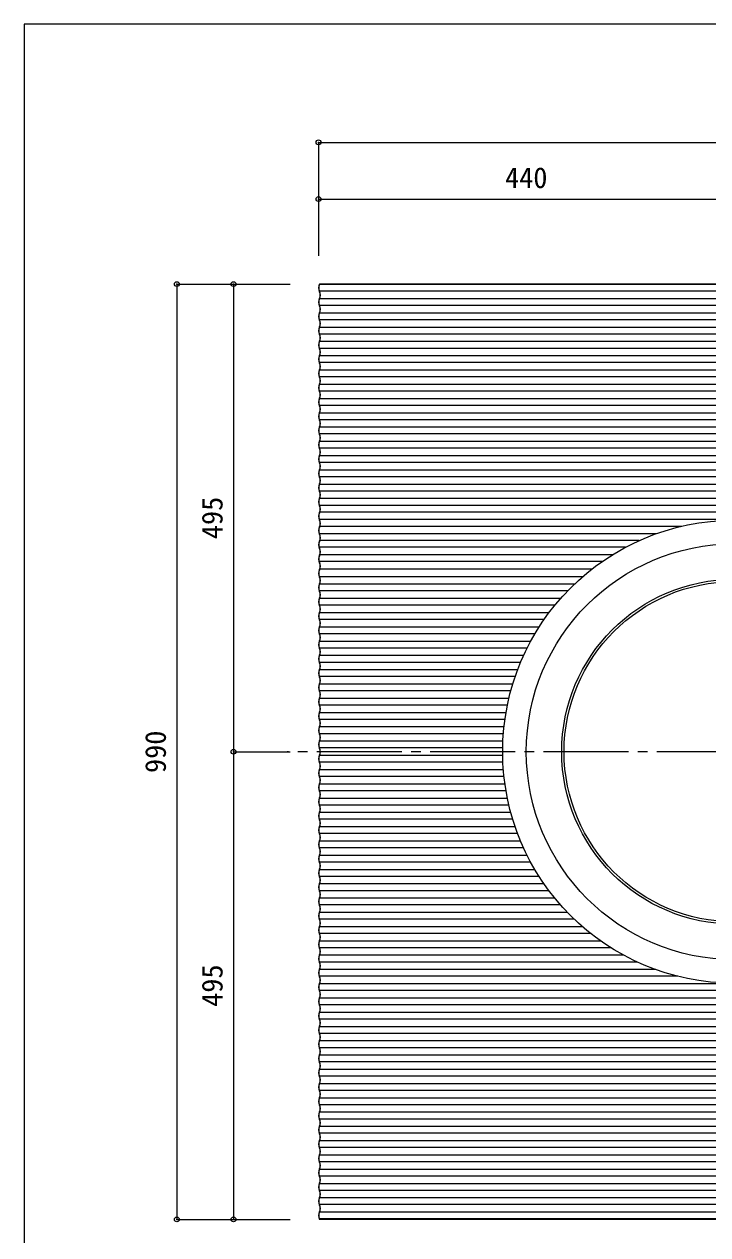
# Model space of a CAD drawing. Units: millimetres at full size, sheet at 1:10; details may follow other scales. Extents: x -1447 to 1393, y -1005 to 983.
# Drawn here: x -1447 to -723, y -298 to 983 of the extents above; entities that cross this region are included whole.
import ezdxf
from ezdxf.enums import TextEntityAlignment as Align

# ---------------------------------------------------------------- set-up
doc = ezdxf.new("R2010")
doc.units = ezdxf.units.MM
doc.header["$LTSCALE"] = 10
doc.header["$PDMODE"] = 32
doc.header["$PDSIZE"] = 5
doc.linetypes.add('CHAIN2', pattern=[12, 9, -1, 1, -1])
for name, color, linetype in [('0-0_Defpoints', 7, 'Continuous'), ('1-0', 7, 'Continuous'), ('1-1', 7, 'CHAIN2'), ('1-8', 7, 'Continuous')]:
    doc.layers.add(name, color=color, linetype=linetype)
doc.styles.add('ＭＳ ゴシック', font='')
doc.styles.get('ＭＳ ゴシック').set_extended_font_data('MS Gothic')

msp = doc.modelspace()

# ---------------------------------------------------------------- linework, layer by layer
at = {"layer": '0-0_Defpoints'}
msp.add_lwpolyline([(-1446.63, -1004.65), (1393.37, -1004.65), (1393.37, 983.35), (-1446.63, 983.35)], close=True, dxfattribs=at)
at = {"layer": '1-0'}
for p, q in [((-120.76, 708.33), (-1134.03, 708.33)), ((-121.01, 707.8), (-1133.98, 707.8)), ((-121.01, 700.69), (-1133.98, 700.69)), ((-121.01, 692.69), (-1133.98, 692.69)), ((-121.01, 685.58), (-1133.98, 685.58)), ((-121.01, 685.58), (-1133.98, 685.58)), ((-121.01, 677.59), (-1133.98, 677.59)), ((-121.01, 670.48), (-1133.98, 670.48)), ((-121.01, 662.48), (-1133.98, 662.48)), ((-121.01, 655.37), (-1133.98, 655.37)), ((-121.01, 647.38), (-1133.98, 647.38)), ((-121.01, 640.27), (-1133.98, 640.27)), ((-121.01, 632.27), (-1133.98, 632.27)), ((-121.01, 625.16), (-1133.98, 625.16)), ((-121.01, 617.17), (-1133.98, 617.17)), ((-121.01, 610.06), (-1133.98, 610.06)), ((-121.01, 602.06), (-1133.98, 602.06)), ((-121.01, 594.95), (-1133.98, 594.95)), ((-121.01, 586.96), (-1133.98, 586.96)), ((-121.01, 579.85), (-1133.98, 579.85)), ((-121.01, 571.85), (-1133.98, 571.85)), ((-121.01, 564.74), (-1133.98, 564.74)), ((-121.01, 556.75), (-1133.98, 556.75)), ((-121.01, 549.64), (-1133.98, 549.64)), ((-121.01, 541.64), (-1133.98, 541.64)), ((-121.01, 534.53), (-1133.98, 534.53)), ((-121.01, 526.54), (-1133.98, 526.54)), ((-121.01, 519.43), (-1133.98, 519.43)), ((-121.01, 511.43), (-1133.98, 511.43)), ((-121.01, 504.32), (-1133.98, 504.32)), ((-121.01, 496.33), (-1133.98, 496.33)), ((-121.01, 489.22), (-1133.98, 489.22)), ((-121.01, 481.22), (-1133.98, 481.22)), ((-121.01, 474.11), (-1133.98, 474.11)), ((-121.01, 467.01), (-1133.98, 467.01)), ((-121.01, 459.01), (-1133.98, 459.01)), ((-750.8, 451.9), (-1133.98, 451.9)), ((-777.87, 443.9), (-1133.98, 443.9)), ((-795.48, 436.8), (-1133.98, 436.8)), ((-810, 429.69), (-1133.94, 429.69)), ((-823.92, 421.69), (-1133.94, 421.69)), ((-834.76, 414.58), (-1133.94, 414.58)), ((-855.37, 398.59), (-1133.98, 398.59)), ((-845.63, 406.59), (-1133.94, 406.59)), ((-864.17, 390.59), (-1133.98, 390.59)), ((-871.32, 383.48), (-1133.98, 383.48)), ((-878.7, 375.49), (-1133.98, 375.49)), ((-884.74, 368.38), (-1133.98, 368.38)), ((-891, 360.38), (-1133.98, 360.38)), ((-896.14, 353.27), (-1133.98, 353.27)), ((-901.47, 345.28), (-1133.98, 345.28)), ((-905.85, 338.17), (-1133.98, 338.17)), ((-910.38, 330.17), (-1133.98, 330.17)), ((-914.09, 323.06), (-1133.98, 323.06)), ((-917.92, 315.07), (-1133.98, 315.07)), ((-921.03, 307.96), (-1133.98, 307.96)), ((-924.21, 299.96), (-1133.98, 299.96)), ((-926.78, 292.85), (-1133.98, 292.85)), ((-929.37, 284.86), (-1133.98, 284.86)), ((-931.42, 277.75), (-1133.98, 277.75)), ((-933.46, 269.75), (-1133.98, 269.75)), ((-935.03, 262.64), (-1133.98, 262.64)), ((-936.53, 254.65), (-1133.98, 254.65)), ((-937.64, 247.54), (-1133.98, 247.54)), ((-938.63, 239.54), (-1133.98, 239.54)), ((-939.29, 232.43), (-1133.98, 232.43)), ((-939.79, 224.44), (-1133.98, 224.44)), ((-940.01, 217.33), (-1133.98, 217.33)), ((-940.01, 209.33), (-1133.98, 209.33)), ((-939.79, 202.22), (-1133.98, 202.22)), ((-939.29, 194.23), (-1133.98, 194.23)), ((-938.63, 187.12), (-1133.98, 187.12)), ((-937.64, 179.12), (-1133.98, 179.12)), ((-936.53, 172.01), (-1133.98, 172.01)), ((-935.03, 164.02), (-1133.98, 164.02)), ((-933.46, 156.91), (-1133.98, 156.91)), ((-931.42, 148.91), (-1133.98, 148.91)), ((-929.37, 141.8), (-1133.98, 141.8)), ((-926.78, 133.81), (-1133.98, 133.81)), ((-924.21, 126.7), (-1133.98, 126.7)), ((-921.03, 118.7), (-1133.98, 118.7)), ((-917.92, 111.59), (-1133.98, 111.59)), ((-914.09, 103.6), (-1133.98, 103.6)), ((-910.38, 96.49), (-1133.98, 96.49)), ((-905.85, 88.49), (-1133.98, 88.49)), ((-901.47, 81.38), (-1133.98, 81.38)), ((-896.14, 73.39), (-1133.98, 73.39)), ((-891, 66.28), (-1133.98, 66.28)), ((-884.74, 58.28), (-1133.98, 58.28)), ((-878.7, 51.17), (-1133.98, 51.17)), ((-871.32, 43.18), (-1133.98, 43.18)), ((-864.17, 36.07), (-1133.98, 36.07)), ((-855.37, 28.07), (-1133.98, 28.07)), ((-846.76, 20.96), (-1133.98, 20.96)), ((-836.04, 12.97), (-1133.98, 12.97)), ((-825.35, 5.86), (-1133.98, 5.86)), ((-811.65, -2.14), (-1133.98, -2.14)), ((-797.43, -9.25), (-1133.98, -9.25)), ((-777.87, -17.24), (-1133.98, -17.24)), ((-754.47, -24.35), (-1133.98, -24.35)), ((-121.01, -32.35), (-1133.98, -32.35)), ((-121.01, -39.46), (-1133.98, -39.46)), ((-121.01, -47.45), (-1133.98, -47.45)), ((-121.01, -54.56), (-1133.98, -54.56)), ((-121.01, -62.56), (-1133.98, -62.56)), ((-121.01, -69.67), (-1133.98, -69.67)), ((-121.01, -77.66), (-1133.98, -77.66)), ((-121.01, -84.77), (-1133.98, -84.77)), ((-121.01, -92.77), (-1133.98, -92.77)), ((-121.01, -99.88), (-1133.98, -99.88)), ((-121.01, -107.87), (-1133.98, -107.87)), ((-121.01, -114.98), (-1133.98, -114.98)), ((-121.01, -122.98), (-1133.98, -122.98)), ((-121.01, -130.09), (-1133.98, -130.09)), ((-121.01, -138.08), (-1133.98, -138.08)), ((-121.01, -145.19), (-1133.98, -145.19)), ((-121.01, -153.19), (-1133.98, -153.19)), ((-121.01, -160.3), (-1133.98, -160.3)), ((-121.01, -168.29), (-1133.98, -168.29)), ((-121.01, -175.4), (-1133.98, -175.4)), ((-121.01, -183.4), (-1133.98, -183.4)), ((-121.01, -190.51), (-1133.98, -190.51)), ((-121.01, -198.5), (-1133.98, -198.5)), ((-121.01, -205.61), (-1133.98, -205.61)), ((-121.01, -213.61), (-1133.98, -213.61)), ((-121.01, -220.72), (-1133.98, -220.72)), ((-121.01, -228.71), (-1133.98, -228.71)), ((-121.01, -235.82), (-1133.98, -235.82)), ((-121.01, -243.82), (-1133.98, -243.82)), ((-121.01, -250.93), (-1133.98, -250.93)), ((-121.01, -258.92), (-1133.98, -258.92)), ((-121.01, -258.92), (-1133.98, -258.92)), ((-121.01, -266.03), (-1133.98, -266.03)), ((-120.71, -281.67), (-1134.03, -281.67)), ((-121.01, -274.03), (-1133.98, -274.03)), ((-121.01, -281.14), (-1133.98, -281.14))]:
    msp.add_line(p, q, dxfattribs=at)
for radius in [245, 220, 182.5, 180]:
    msp.add_circle((-695.04, 213.33), radius, dxfattribs=at)
for centre, radius, start, end in [((-1126.3, 704.24), 8.74, 152.10447, 207.23632), ((-1127.08, 704.24), 7.77, 152.76403, 207.23597), ((-1141.75, 711.8), 8.74, 332.76368, 336.63366), ((-1126.3, 689.14), 8.74, 152.76358, 207.23642), ((-1127.08, 689.14), 7.77, 152.76409, 207.23591), ((-1140.98, 696.69), 7.76, 332.7618, 27.2382), ((-1141.75, 696.69), 8.74, 332.76358, 27.23642), ((-1140.98, 681.59), 7.76, 332.76174, 27.23826), ((-1141.75, 681.59), 8.74, 332.76368, 27.23632), ((-1126.3, 674.03), 8.74, 152.76368, 207.23632), ((-1127.08, 674.03), 7.77, 152.76403, 207.23597), ((-1140.98, 666.48), 7.76, 332.7618, 27.2382), ((-1141.75, 666.48), 8.74, 332.76358, 27.23642), ((-1126.3, 658.93), 8.74, 152.76358, 207.23642), ((-1127.08, 658.93), 7.77, 152.76409, 207.23591), ((-1140.98, 651.38), 7.76, 332.76162, 27.23838), ((-1141.75, 651.38), 8.74, 332.76368, 27.23632), ((-1126.3, 643.82), 8.74, 152.76383, 207.23617), ((-1127.08, 643.82), 7.77, 152.76403, 207.23597), ((-1126.3, 628.72), 8.74, 152.76358, 207.23642), ((-1127.08, 628.72), 7.77, 152.76409, 207.23591), ((-1140.98, 636.27), 7.76, 332.76162, 27.23838), ((-1141.75, 636.27), 8.74, 332.76368, 27.23632), ((-1126.3, 613.61), 8.74, 152.76368, 207.23632), ((-1127.08, 613.61), 7.77, 152.76403, 207.23597), ((-1140.98, 621.17), 7.76, 332.7618, 27.2382), ((-1141.75, 621.17), 8.74, 332.76358, 27.23642), ((-1126.3, 598.51), 8.74, 152.76358, 207.23642), ((-1140.98, 606.06), 7.76, 332.76174, 27.23826), ((-1141.75, 606.06), 8.74, 332.76368, 27.23632), ((-1127.08, 598.51), 7.77, 152.76409, 207.23591), ((-1140.98, 590.96), 7.76, 332.7618, 27.2382), ((-1141.75, 590.96), 8.74, 332.76358, 27.23642), ((-1126.3, 583.4), 8.74, 152.76368, 207.23632), ((-1127.08, 583.4), 7.77, 152.76391, 207.23609), ((-1140.98, 575.85), 7.76, 332.76174, 27.23826), ((-1141.75, 575.85), 8.74, 332.76368, 27.23632), ((-1126.3, 568.3), 8.74, 152.76358, 207.23642), ((-1127.08, 568.3), 7.77, 152.76409, 207.23591), ((-1140.98, 560.75), 7.76, 332.7618, 27.2382), ((-1141.75, 560.75), 8.74, 332.76358, 27.23642), ((-1126.3, 553.19), 8.74, 152.76358, 207.23642), ((-1127.08, 553.19), 7.77, 152.76409, 207.23591), ((-1126.3, 538.09), 8.74, 152.76368, 207.23632), ((-1127.08, 538.09), 7.77, 152.76391, 207.23609), ((-1140.98, 545.64), 7.76, 332.76174, 27.23826), ((-1141.75, 545.64), 8.74, 332.76368, 27.23632), ((-1126.3, 522.98), 8.74, 152.76358, 207.23642), ((-1127.08, 522.98), 7.77, 152.76409, 207.23591), ((-1140.98, 530.54), 7.76, 332.7618, 27.2382), ((-1141.75, 530.54), 8.74, 332.76358, 27.23642), ((-1140.98, 515.43), 7.76, 332.76174, 27.23826), ((-1141.75, 515.43), 8.74, 332.76368, 27.23632), ((-1126.3, 507.88), 8.74, 152.76368, 207.23632), ((-1127.08, 507.88), 7.77, 152.76403, 207.23597), ((-1140.98, 500.33), 7.76, 332.7618, 27.2382), ((-1141.75, 500.33), 8.74, 332.76358, 27.23642), ((-1126.3, 492.77), 8.74, 152.76358, 207.23642), ((-1127.08, 492.77), 7.77, 152.76409, 207.23591), ((-1140.98, 485.22), 7.76, 332.76162, 27.23838), ((-1141.75, 485.22), 8.74, 332.76368, 27.23632), ((-1126.3, 477.67), 8.74, 152.76383, 207.23617), ((-1127.08, 477.67), 7.77, 152.76403, 207.23597), ((-1141.75, 470.12), 8.74, 332.76368, 27.23632), ((-1126.3, 462.56), 8.74, 152.76358, 207.23642), ((-1127.08, 462.56), 7.77, 152.76409, 207.23591), ((-1140.98, 470.12), 7.76, 332.76162, 27.23838), ((-1126.3, 447.46), 8.74, 152.76363, 207.23637), ((-1127.08, 447.46), 7.77, 152.76406, 207.23594), ((-1140.98, 455.01), 7.76, 332.76177, 27.23823), ((-1141.75, 455.01), 8.74, 332.76363, 27.23637), ((-1126.3, 432.35), 8.74, 152.76363, 207.23637), ((-1127.08, 432.35), 7.77, 152.76406, 207.23594), ((-1140.98, 439.91), 7.76, 332.76177, 27.23823), ((-1141.75, 439.91), 8.74, 332.76363, 27.23637), ((-1140.98, 424.8), 7.76, 332.76177, 27.23823), ((-1141.75, 424.8), 8.74, 332.76363, 27.23637), ((-1126.3, 417.25), 8.74, 152.76363, 207.23637), ((-1127.08, 417.25), 7.77, 152.76406, 207.23594), ((-1140.98, 409.7), 7.76, 332.76171, 27.23829), ((-1141.75, 409.7), 8.74, 332.76363, 27.23637), ((-1126.3, 402.14), 8.74, 152.76363, 207.23637), ((-1127.08, 402.14), 7.77, 152.76406, 207.23594), ((-1140.98, 394.59), 7.76, 332.76171, 27.23829), ((-1141.75, 394.59), 8.74, 332.76363, 27.23637), ((-1126.3, 387.04), 8.74, 152.7637, 207.2363), ((-1127.08, 387.04), 7.77, 152.76406, 207.23594), ((-1126.3, 371.93), 8.74, 152.76363, 207.23637), ((-1127.08, 371.93), 7.77, 152.76406, 207.23594), ((-1140.98, 379.49), 7.76, 332.76171, 27.23829), ((-1141.75, 379.49), 8.74, 332.76363, 27.23637), ((-1126.3, 356.83), 8.74, 152.76363, 207.23637), ((-1127.08, 356.83), 7.77, 152.76406, 207.23594), ((-1140.98, 364.38), 7.76, 332.76171, 27.23829), ((-1141.75, 364.38), 8.74, 332.76363, 27.23637), ((-1140.98, 349.28), 7.76, 332.76177, 27.23823), ((-1141.75, 349.28), 8.74, 332.76363, 27.23637), ((-1126.3, 341.72), 8.74, 152.76363, 207.23637), ((-1127.08, 341.72), 7.77, 152.76406, 207.23594), ((-1140.98, 334.17), 7.76, 332.76174, 27.23826), ((-1141.75, 334.17), 8.74, 332.76367, 27.23633), ((-1126.3, 326.62), 8.74, 152.76363, 207.23637), ((-1127.08, 326.62), 7.77, 152.76403, 207.23597), ((-1140.98, 319.07), 7.76, 332.76174, 27.23826), ((-1141.75, 319.07), 8.74, 332.76363, 27.23637), ((-1126.3, 311.51), 8.74, 152.76363, 207.23637), ((-1127.08, 311.51), 7.77, 152.76406, 207.23594), ((-1140.98, 303.96), 7.76, 332.76177, 27.23823), ((-1141.75, 303.96), 8.74, 332.76363, 27.23637), ((-1126.3, 296.41), 8.74, 152.76363, 207.23637), ((-1127.08, 296.41), 7.77, 152.76406, 207.23594), ((-1126.3, 281.3), 8.74, 152.76363, 207.23637), ((-1127.08, 281.3), 7.77, 152.76403, 207.23597), ((-1140.98, 288.86), 7.76, 332.76177, 27.23823), ((-1141.75, 288.86), 8.74, 332.76363, 27.23637), ((-1126.3, 266.2), 8.74, 152.76363, 207.23637), ((-1127.08, 266.2), 7.77, 152.76404, 207.23596), ((-1140.98, 273.75), 7.76, 332.76178, 27.23822), ((-1141.75, 273.75), 8.74, 332.76363, 27.23637), ((-1140.98, 258.65), 7.76, 332.76174, 27.23826), ((-1141.75, 258.65), 8.74, 332.76363, 27.23637), ((-1126.3, 251.09), 8.74, 152.76363, 207.23637), ((-1127.08, 251.09), 7.77, 152.76404, 207.23596), ((-1140.98, 243.54), 7.76, 332.76177, 27.23823), ((-1141.75, 243.54), 8.74, 332.76364, 27.23636), ((-1126.3, 235.99), 8.74, 152.76363, 207.23637), ((-1127.08, 235.99), 7.77, 152.76404, 207.23596), ((-1140.98, 228.44), 7.76, 332.76175, 27.23825), ((-1141.75, 228.44), 8.74, 332.76363, 27.23637), ((-1126.3, 220.88), 8.74, 152.76364, 207.23636), ((-1127.08, 220.88), 7.77, 152.76404, 207.23596), ((-1126.3, 205.78), 8.74, 152.76364, 207.23636), ((-1127.08, 205.78), 7.77, 152.76404, 207.23596), ((-1140.98, 213.33), 7.76, 332.76175, 27.23825), ((-1141.75, 213.33), 8.74, 332.76364, 27.23636), ((-1126.3, 190.67), 8.74, 152.76363, 207.23637), ((-1127.08, 190.67), 7.77, 152.76404, 207.23596), ((-1140.98, 198.23), 7.76, 332.76175, 27.23825), ((-1141.75, 198.23), 8.74, 332.76363, 27.23637), ((-1126.3, 175.57), 8.74, 152.76363, 207.23637), ((-1140.98, 183.12), 7.76, 332.76177, 27.23823), ((-1141.75, 183.12), 8.74, 332.76364, 27.23636), ((-1127.08, 175.57), 7.77, 152.76404, 207.23596), ((-1140.98, 168.02), 7.76, 332.76174, 27.23826), ((-1141.75, 168.02), 8.74, 332.76363, 27.23637), ((-1126.3, 160.46), 8.74, 152.76363, 207.23637), ((-1127.08, 160.46), 7.77, 152.76404, 207.23596), ((-1140.98, 152.91), 7.76, 332.76178, 27.23822), ((-1141.75, 152.91), 8.74, 332.76363, 27.23637), ((-1126.3, 145.36), 8.74, 152.76363, 207.23637), ((-1127.08, 145.36), 7.77, 152.76403, 207.23597), ((-1140.98, 137.81), 7.76, 332.76177, 27.23823), ((-1141.75, 137.81), 8.74, 332.76363, 27.23637), ((-1126.3, 130.25), 8.74, 152.76363, 207.23637), ((-1127.08, 130.25), 7.77, 152.76406, 207.23594), ((-1126.3, 115.15), 8.74, 152.76363, 207.23637), ((-1127.08, 115.15), 7.77, 152.76406, 207.23594), ((-1140.98, 122.7), 7.76, 332.76177, 27.23823), ((-1141.75, 122.7), 8.74, 332.76363, 27.23637), ((-1126.3, 100.04), 8.74, 152.76363, 207.23637), ((-1127.08, 100.04), 7.77, 152.76403, 207.23597), ((-1140.98, 107.6), 7.76, 332.76174, 27.23826), ((-1141.75, 107.6), 8.74, 332.76363, 27.23637), ((-1140.98, 92.49), 7.76, 332.76174, 27.23826), ((-1141.75, 92.49), 8.74, 332.76367, 27.23633), ((-1126.3, 84.94), 8.74, 152.76363, 207.23637), ((-1127.08, 84.94), 7.77, 152.76406, 207.23594), ((-1140.98, 77.39), 7.76, 332.76177, 27.23823), ((-1141.75, 77.39), 8.74, 332.76363, 27.23637), ((-1126.3, 69.83), 8.74, 152.76363, 207.23637), ((-1127.08, 69.83), 7.77, 152.76406, 207.23594), ((-1140.98, 62.28), 7.76, 332.76171, 27.23829), ((-1141.75, 62.28), 8.74, 332.76363, 27.23637), ((-1126.3, 54.73), 8.74, 152.76363, 207.23637), ((-1127.08, 54.73), 7.77, 152.76406, 207.23594), ((-1126.3, 39.62), 8.74, 152.7637, 207.2363), ((-1127.08, 39.62), 7.77, 152.76406, 207.23594), ((-1140.98, 47.18), 7.76, 332.76171, 27.23829), ((-1141.75, 47.18), 8.74, 332.76363, 27.23637), ((-1126.3, 24.52), 8.74, 152.76363, 207.23637), ((-1127.08, 24.52), 7.77, 152.76406, 207.23594), ((-1140.98, 32.07), 7.76, 332.76171, 27.23829), ((-1141.75, 32.07), 8.74, 332.76363, 27.23637), ((-1126.3, 9.41), 8.74, 152.76363, 207.23637), ((-1127.08, 9.41), 7.77, 152.76406, 207.23594), ((-1140.98, 16.97), 7.76, 332.76171, 27.23829), ((-1141.75, 16.97), 8.74, 332.76363, 27.23637), ((-1140.98, 1.86), 7.76, 332.76177, 27.23823), ((-1141.75, 1.86), 8.74, 332.76363, 27.23637), ((-1126.3, -5.69), 8.74, 152.76363, 207.23637), ((-1127.08, -5.69), 7.77, 152.76406, 207.23594), ((-1140.98, -13.24), 7.76, 332.76177, 27.23823), ((-1141.75, -13.24), 8.74, 332.76363, 27.23637), ((-1126.3, -20.8), 8.74, 152.76363, 207.23637), ((-1127.08, -20.8), 7.77, 152.76406, 207.23594), ((-1140.98, -28.35), 7.76, 332.76177, 27.23823), ((-1141.75, -28.35), 8.74, 332.76363, 27.23637), ((-1126.3, -35.9), 8.74, 152.76358, 207.23642), ((-1127.08, -35.9), 7.77, 152.76409, 207.23591), ((-1126.3, -51.01), 8.74, 152.76383, 207.23617), ((-1127.08, -51.01), 7.77, 152.76403, 207.23597), ((-1140.98, -43.45), 7.76, 332.76162, 27.23838), ((-1141.75, -43.45), 8.74, 332.76368, 27.23632), ((-1126.3, -66.11), 8.74, 152.76358, 207.23642), ((-1127.08, -66.11), 7.77, 152.76409, 207.23591), ((-1140.98, -58.56), 7.76, 332.76162, 27.23838), ((-1141.75, -58.56), 8.74, 332.76368, 27.23632), ((-1140.98, -73.66), 7.76, 332.7618, 27.2382), ((-1141.75, -73.66), 8.74, 332.76358, 27.23642), ((-1126.3, -81.22), 8.74, 152.76368, 207.23632), ((-1127.08, -81.22), 7.77, 152.76403, 207.23597), ((-1140.98, -88.77), 7.76, 332.76174, 27.23826), ((-1141.75, -88.77), 8.74, 332.76368, 27.23632), ((-1126.3, -96.32), 8.74, 152.76358, 207.23642), ((-1127.08, -96.32), 7.77, 152.76409, 207.23591), ((-1140.98, -103.87), 7.76, 332.7618, 27.2382), ((-1141.75, -103.87), 8.74, 332.76358, 27.23642), ((-1126.3, -111.43), 8.74, 152.76368, 207.23632), ((-1127.08, -111.43), 7.77, 152.76391, 207.23609), ((-1141.75, -118.98), 8.74, 332.76368, 27.23632), ((-1126.3, -126.53), 8.74, 152.76358, 207.23642), ((-1127.08, -126.53), 7.77, 152.76409, 207.23591), ((-1140.98, -118.98), 7.76, 332.76174, 27.23826), ((-1126.3, -141.64), 8.74, 152.76358, 207.23642), ((-1127.08, -141.64), 7.77, 152.76409, 207.23591), ((-1140.98, -134.08), 7.76, 332.7618, 27.2382), ((-1141.75, -134.08), 8.74, 332.76358, 27.23642), ((-1126.3, -156.74), 8.74, 152.76368, 207.23632), ((-1127.08, -156.74), 7.77, 152.76391, 207.23609), ((-1140.98, -149.19), 7.76, 332.76174, 27.23826), ((-1141.75, -149.19), 8.74, 332.76368, 27.23632), ((-1140.98, -164.29), 7.76, 332.7618, 27.2382), ((-1141.75, -164.29), 8.74, 332.76358, 27.23642), ((-1126.3, -171.85), 8.74, 152.76358, 207.23642), ((-1127.08, -171.85), 7.77, 152.76409, 207.23591), ((-1140.98, -179.4), 7.76, 332.76174, 27.23826), ((-1141.75, -179.4), 8.74, 332.76368, 27.23632), ((-1126.3, -186.95), 8.74, 152.76368, 207.23632), ((-1127.08, -186.95), 7.77, 152.76403, 207.23597), ((-1140.98, -194.5), 7.76, 332.7618, 27.2382), ((-1141.75, -194.5), 8.74, 332.76358, 27.23642), ((-1126.3, -202.06), 8.74, 152.76358, 207.23642), ((-1127.08, -202.06), 7.77, 152.76409, 207.23591), ((-1126.3, -217.16), 8.74, 152.76383, 207.23617), ((-1127.08, -217.16), 7.77, 152.76403, 207.23597), ((-1140.98, -209.61), 7.76, 332.76162, 27.23838), ((-1141.75, -209.61), 8.74, 332.76368, 27.23632), ((-1126.3, -232.27), 8.74, 152.76358, 207.23642), ((-1127.08, -232.27), 7.77, 152.76409, 207.23591), ((-1140.98, -224.71), 7.76, 332.76162, 27.23838), ((-1141.75, -224.71), 8.74, 332.76368, 27.23632), ((-1126.3, -247.37), 8.74, 152.76368, 207.23632), ((-1140.98, -239.82), 7.76, 332.7618, 27.2382), ((-1141.75, -239.82), 8.74, 332.76358, 27.23642), ((-1127.08, -247.37), 7.77, 152.76403, 207.23597), ((-1140.98, -254.92), 7.76, 332.76174, 27.23826), ((-1141.75, -254.92), 8.74, 332.76368, 27.23632), ((-1126.3, -262.48), 8.74, 152.76358, 207.23642), ((-1127.08, -262.48), 7.77, 152.76409, 207.23591), ((-1140.98, -270.03), 7.76, 332.7618, 27.2382), ((-1141.75, -270.03), 8.74, 332.76358, 27.23642), ((-1126.3, -277.58), 8.74, 152.76368, 207.89553), ((-1127.08, -277.58), 7.77, 152.76403, 207.23597), ((-1141.75, -285.13), 8.74, 23.36634, 27.23632)]:
    msp.add_arc(centre, radius, start, end, dxfattribs=at)
at = {"layer": '1-1'}
msp.add_line((-86.81, 213.33), (-1168.27, 213.33), dxfattribs=at)
at = {"layer": '1-8'}
for p, q in [((-1135.04, 858.33), (-120.04, 858.33)), ((-1135.04, 858.33), (-1135.04, 798.33)), ((-1135.04, 798.33), (-695.04, 798.33)), ((-1135.04, 798.33), (-1135.04, 738.33)), ((-1285.04, 708.33), (-1285.04, -281.67)), ((-1285.04, 708.33), (-1225.04, 708.33)), ((-1225.04, 708.33), (-1225.04, 213.33)), ((-1225.04, 708.33), (-1165.04, 708.33)), ((-1225.04, 213.33), (-1165.04, 213.33)), ((-1225.04, 213.33), (-1225.04, -281.67)), ((-1285.04, -281.67), (-1225.04, -281.67)), ((-1225.04, -281.67), (-1165.04, -281.67))]:
    msp.add_line(p, q, dxfattribs=at)
for p in [(-1135.04, 858.33), (-1135.04, 798.33), (-1285.04, 708.33), (-1225.04, 708.33), (-1225.04, 213.33), (-1285.04, -281.67), (-1225.04, -281.67)]:
    msp.add_point(p, dxfattribs=at)

# ---------------------------------------------------------------- texts
at = {"layer": '1-8', "style": 'ＭＳ ゴシック'}
msp.add_text('440', height=21.99, dxfattribs=at).set_placement((-937.54, 803.33), align=Align.BOTTOM_LEFT)
for s, p in [('495', (-1230.04, 438.33)), ('990', (-1290.04, 190.83)), ('495', (-1230.04, -56.67))]:
    msp.add_text(s, height=21.99, rotation=90, dxfattribs=at).set_placement(p, align=Align.BOTTOM_LEFT)

doc.saveas('drawing.dxf')
